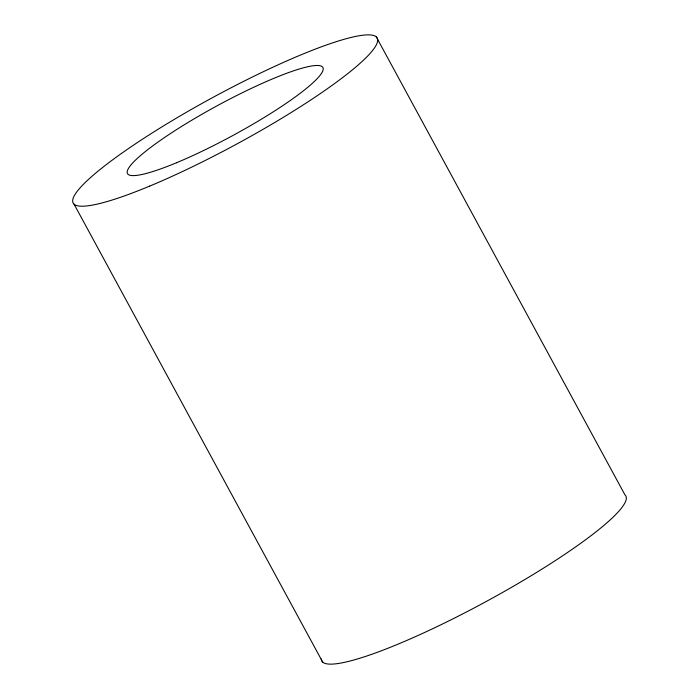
<?xml version="1.0" encoding="UTF-8"?>
<svg xmlns="http://www.w3.org/2000/svg" width="699" height="699" viewBox="0 0 699 699"><rect width="100%" height="100%" fill="white"/><g stroke="black" fill="none" stroke-linecap="round" stroke-linejoin="round"><path stroke-width="1.05" d="M376.289 36.89L624.923 494.805A172.968 26.16 -28.5 0 1 484.573 602.389A172.968 26.16 -28.5 0 1 321.304 658.982M74.077 204.195L322.711 662.11M176.602 162.71A111.193 16.82 -28.5 0 0 323.226 68.773A111.193 16.82 -28.5 0 0 175.729 130.136A111.193 16.82 -28.5 0 0 176.602 162.71M149.612 186.135A172.968 26.16 -28.5 0 0 377.696 40.018A172.968 26.16 -28.5 0 0 148.249 135.466A172.968 26.16 -28.5 0 0 149.612 186.135"/></g></svg>
